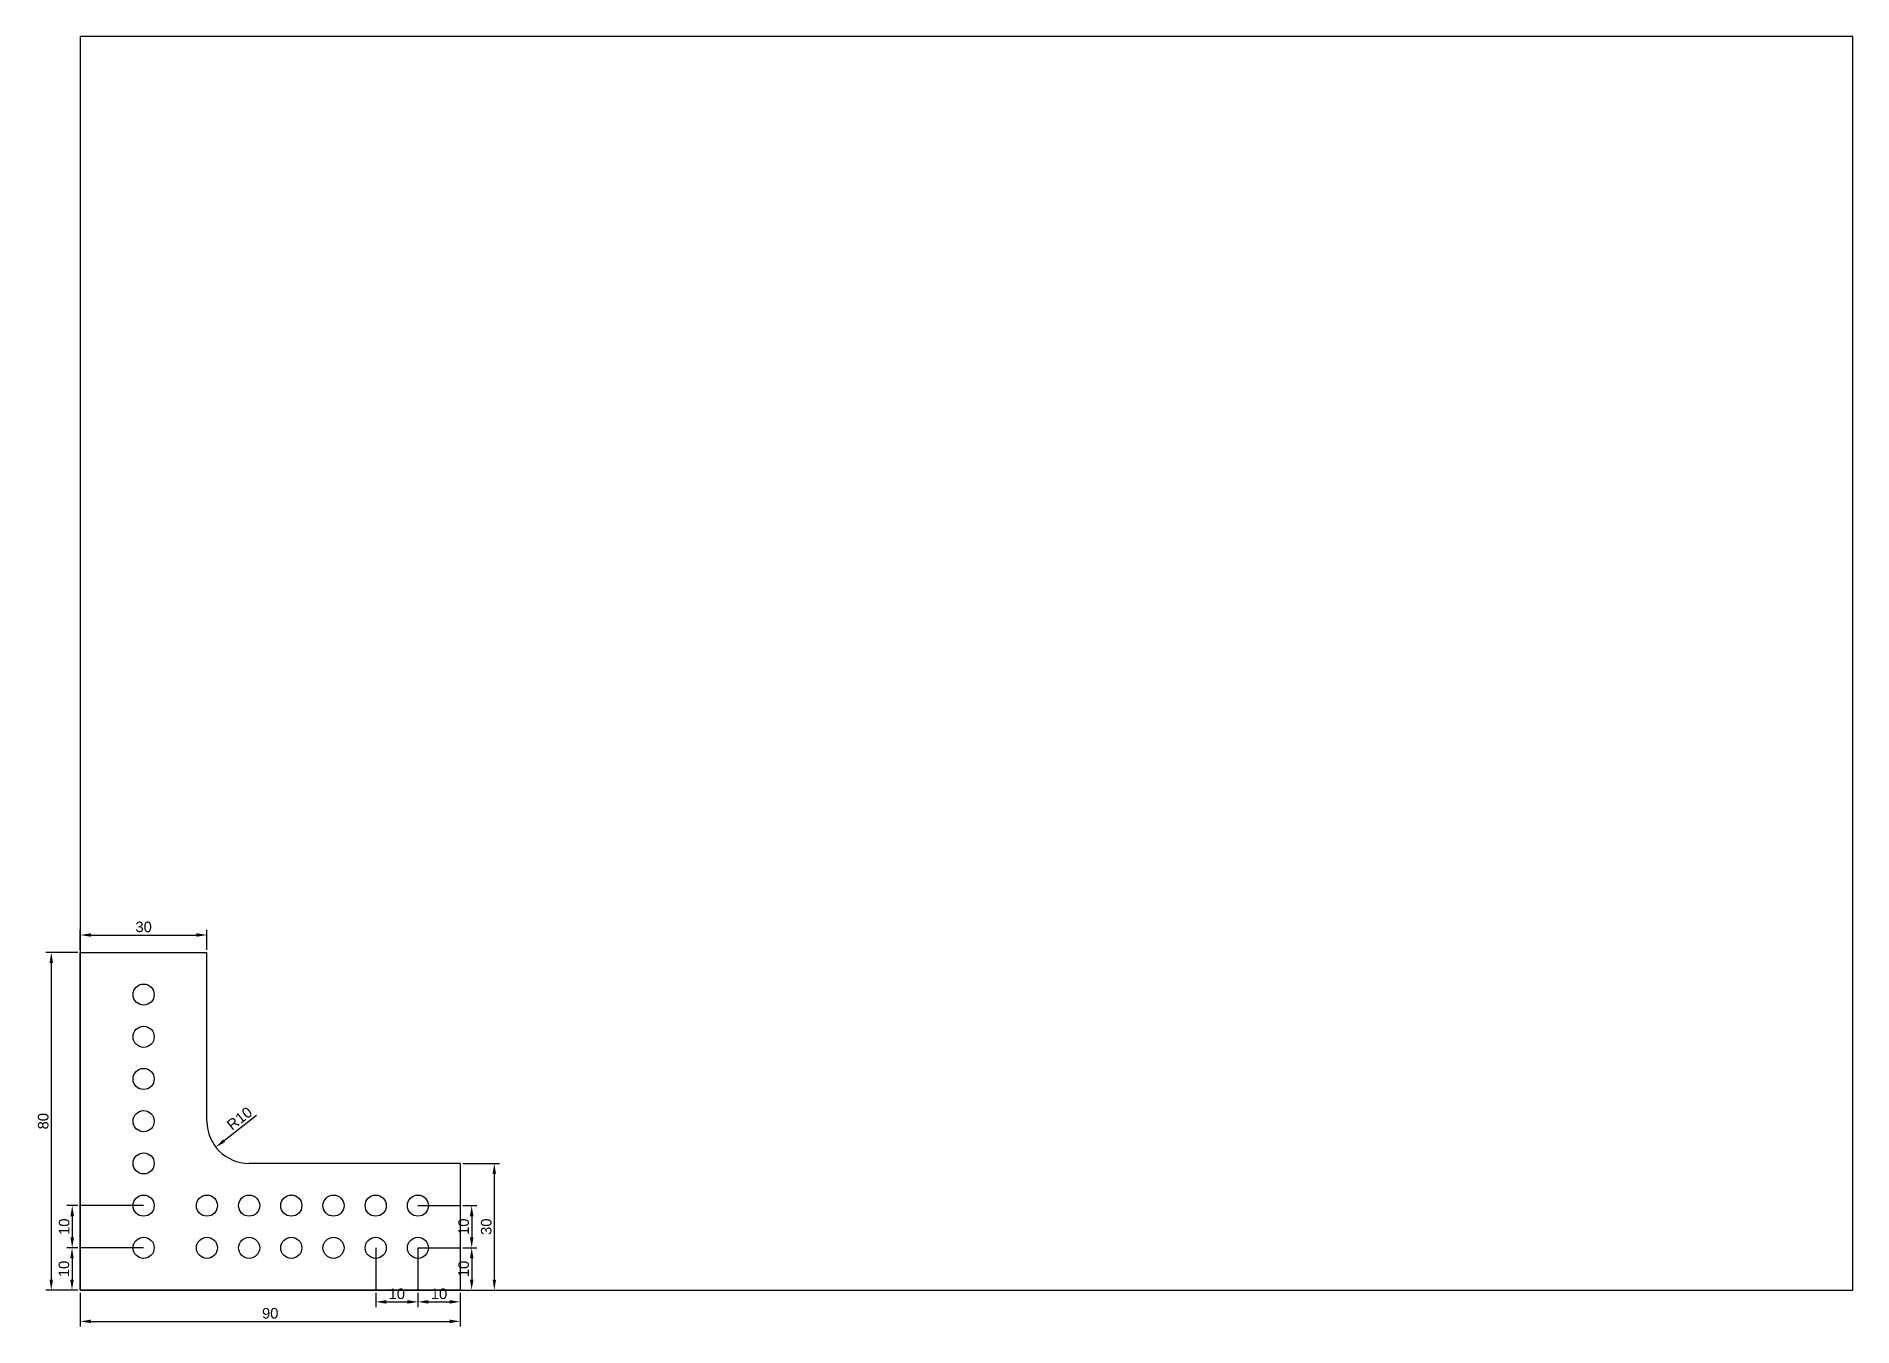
# Model space of a CAD drawing. Header units: millimetres. Extents: x -10 to 420, y -9 to 297.
import ezdxf

# ---------------------------------------------------------------- set-up
doc = ezdxf.new("R2010")
doc.units = ezdxf.units.MM
doc.layers.add('Kontury', color=7, linetype='Continuous', lineweight=30)
doc.layers.add('Pomocnicza', color=90, linetype='Continuous')
doc.layers.add('Wymiary', color=140, linetype='Continuous')
doc.styles.get("Standard").update_dxf_attribs({"font": 'arial.ttf'})
doc.dimstyles.new('KURS', dxfattribs={"dimtxt": 2.5, "dimasz": 2.5, "dimexe": 1.25, "dimexo": 0.625, "dimtad": 1, "dimtxsty": 'Standard', "dimcen": 2.5, "dimadec": 0, "dimazin": 0, "dimtfac": 1, "dimtmove": 0, "dimatfit": 3, "dimfxl": 1, "dimarcsym": 0})

# ---------------------------------------------------------------- blocks, each defined once
blk = doc.blocks.new('*D2')
at = {"layer": 'Defpoints', "color": 0, "transparency": 16777216}
for p in [(40, 40), (32.12, 33.85)]:
    blk.add_point(p, dxfattribs=at)
at = {"layer": 'Wymiary', "color": 0, "lineweight": -2, "transparency": 16777216}
blk.add_line((41.75, 41.36), (34.09, 35.38), dxfattribs=at)
at = {"layer": 'Wymiary', "color": 0, "transparency": 16777216}
blk.add_solid([(33.83, 35.71), (34.34, 35.06), (32.12, 33.85)], dxfattribs=at)
at = {"layer": 'Wymiary', "color": 0, "transparency": 16777216, "insert": (37.73, 40.64), "char_height": 2.5, "attachment_point": 5, "rotation": 37.982}
blk.add_mtext('R10', dxfattribs=at)
blk = doc.blocks.new('*D3')
at = {"layer": 'Defpoints', "color": 0, "transparency": 16777216}
for p in [(0, 80), (0, 0), (-6.89, 0)]:
    blk.add_point(p, dxfattribs=at)
at = {"layer": 'Wymiary', "color": 0, "lineweight": -2, "transparency": 16777216}
for p, q in [((-0.63, 80), (-8.14, 80)), ((-6.89, 77.5), (-6.89, 2.5)), ((-0.63, 0), (-8.14, 0))]:
    blk.add_line(p, q, dxfattribs=at)
at = {"layer": 'Wymiary', "color": 0, "transparency": 16777216}
for points in [[(-7.3, 77.5), (-6.47, 77.5), (-6.89, 80)], [(-7.3, 2.5), (-6.47, 2.5), (-6.89, 0)]]:
    blk.add_solid(points, dxfattribs=at)
at = {"layer": 'Wymiary', "color": 0, "transparency": 16777216, "insert": (-8.79, 40), "char_height": 2.5, "attachment_point": 5, "rotation": 90}
blk.add_mtext('80', dxfattribs=at)
blk = doc.blocks.new('*D4')
at = {"layer": 'Defpoints', "color": 0, "transparency": 16777216}
for p in [(30, 84.11), (0, 80), (30, 80)]:
    blk.add_point(p, dxfattribs=at)
at = {"layer": 'Wymiary', "color": 0, "lineweight": -2, "transparency": 16777216}
for p, q in [((0, 80.62), (0, 85.36)), ((2.5, 84.11), (27.5, 84.11)), ((30, 80.62), (30, 85.36))]:
    blk.add_line(p, q, dxfattribs=at)
at = {"layer": 'Wymiary', "color": 0, "transparency": 16777216}
for points in [[(2.5, 84.53), (2.5, 83.7), (0, 84.11)], [(27.5, 84.53), (27.5, 83.7), (30, 84.11)]]:
    blk.add_solid(points, dxfattribs=at)
at = {"layer": 'Wymiary', "color": 0, "transparency": 16777216, "insert": (15, 86.02), "char_height": 2.5, "attachment_point": 5}
blk.add_mtext('30', dxfattribs=at)
blk = doc.blocks.new('*D5')
at = {"layer": 'Defpoints', "color": 0, "transparency": 16777216}
for p in [(90, 30), (90, 0), (98.1, 0)]:
    blk.add_point(p, dxfattribs=at)
at = {"layer": 'Wymiary', "color": 0, "lineweight": -2, "transparency": 16777216}
for p, q in [((90.63, 30), (99.35, 30)), ((98.1, 27.5), (98.1, 2.5)), ((90.63, 0), (99.35, 0))]:
    blk.add_line(p, q, dxfattribs=at)
at = {"layer": 'Wymiary', "color": 0, "transparency": 16777216}
for points in [[(97.69, 27.5), (98.52, 27.5), (98.1, 30)], [(97.69, 2.5), (98.52, 2.5), (98.1, 0)]]:
    blk.add_solid(points, dxfattribs=at)
at = {"layer": 'Wymiary', "color": 0, "transparency": 16777216, "insert": (96.2, 15), "char_height": 2.5, "attachment_point": 5, "rotation": 90}
blk.add_mtext('30', dxfattribs=at)
blk = doc.blocks.new('*D6')
at = {"layer": 'Defpoints', "color": 0, "transparency": 16777216}
for p in [(0, 0), (90, 0), (90, -7.42)]:
    blk.add_point(p, dxfattribs=at)
at = {"layer": 'Wymiary', "color": 0, "lineweight": -2, "transparency": 16777216}
for p, q in [((0, -0.62), (0, -8.67)), ((90, -0.62), (90, -8.67)), ((2.5, -7.42), (87.5, -7.42))]:
    blk.add_line(p, q, dxfattribs=at)
at = {"layer": 'Wymiary', "color": 0, "transparency": 16777216}
for points in [[(2.5, -7), (2.5, -7.84), (0, -7.42)], [(87.5, -7), (87.5, -7.84), (90, -7.42)]]:
    blk.add_solid(points, dxfattribs=at)
at = {"layer": 'Wymiary', "color": 0, "transparency": 16777216, "insert": (45, -5.52), "char_height": 2.5, "attachment_point": 5}
blk.add_mtext('90', dxfattribs=at)
blk = doc.blocks.new('*D9')
at = {"layer": 'Defpoints', "color": 0, "transparency": 16777216}
for p in [(0, 10), (0, 0), (-1.97, 0)]:
    blk.add_point(p, dxfattribs=at)
at = {"layer": 'Wymiary', "color": 0, "lineweight": -2, "transparency": 16777216}
for p, q in [((-0.63, 10), (-3.22, 10)), ((-1.97, 7.5), (-1.97, 2.5)), ((-0.63, 0), (-3.22, 0))]:
    blk.add_line(p, q, dxfattribs=at)
at = {"layer": 'Wymiary', "color": 0, "transparency": 16777216}
for points in [[(-2.39, 7.5), (-1.56, 7.5), (-1.97, 10)], [(-2.39, 2.5), (-1.56, 2.5), (-1.97, 0)]]:
    blk.add_solid(points, dxfattribs=at)
at = {"layer": 'Wymiary', "color": 0, "transparency": 16777216, "insert": (-3.88, 5), "char_height": 2.5, "attachment_point": 5, "rotation": 90}
blk.add_mtext('10', dxfattribs=at)
blk = doc.blocks.new('*U10')
at = {"layer": 'Wymiary'}
blk.add_circle((0, 0), 2.5, dxfattribs=at)
blk = doc.blocks.new('*U11')
at = {"layer": 'Wymiary', "color": 0, "linetype": 'ByBlock', "lineweight": -2, "transparency": 16777216}
for p in [(0, 60), (0, 50), (0, 40), (0, 30), (0, 20), (0, 10), (0, 0)]:
    blk.add_blockref('*U10', p, dxfattribs=at)
blk = doc.blocks.new('*D12')
at = {"layer": 'Defpoints', "color": 0, "transparency": 16777216}
for p in [(0, 20), (-1.92, 10), (0, 10)]:
    blk.add_point(p, dxfattribs=at)
at = {"layer": 'Wymiary', "color": 0, "lineweight": -2, "transparency": 16777216}
for p, q in [((-0.62, 20), (-3.17, 20)), ((-1.92, 17.5), (-1.92, 12.5)), ((-0.62, 10), (-3.17, 10))]:
    blk.add_line(p, q, dxfattribs=at)
at = {"layer": 'Wymiary', "color": 0, "transparency": 16777216}
for points in [[(-2.34, 17.5), (-1.51, 17.5), (-1.92, 20)], [(-2.34, 12.5), (-1.51, 12.5), (-1.92, 10)]]:
    blk.add_solid(points, dxfattribs=at)
at = {"layer": 'Wymiary', "color": 0, "transparency": 16777216, "insert": (-3.83, 15), "char_height": 2.5, "attachment_point": 5, "rotation": 90}
blk.add_mtext('10', dxfattribs=at)
blk = doc.blocks.new('*U13')
at = {"layer": 'Wymiary'}
blk.add_circle((0, 0), 2.5, dxfattribs=at)
blk = doc.blocks.new('*U14')
at = {"layer": 'Wymiary', "color": 0, "linetype": 'ByBlock', "lineweight": -2, "transparency": 16777216}
for p in [(0, 10), (10, 10), (20, 10), (30, 10), (40, 10), (50, 10), (0, 0), (10, 0), (20, 0), (30, 0), (40, 0), (50, 0)]:
    blk.add_blockref('*U13', p, dxfattribs=at)
blk = doc.blocks.new('*D15')
at = {"layer": 'Defpoints', "color": 0, "transparency": 16777216}
for p in [(90, 10), (90, 0), (92.74, 0)]:
    blk.add_point(p, dxfattribs=at)
at = {"layer": 'Wymiary', "color": 0, "lineweight": -2, "transparency": 16777216}
for p, q in [((90.63, 10), (93.99, 10)), ((92.74, 7.5), (92.74, 2.5)), ((90.63, 0), (93.99, 0))]:
    blk.add_line(p, q, dxfattribs=at)
at = {"layer": 'Wymiary', "color": 0, "transparency": 16777216}
for points in [[(92.32, 7.5), (93.16, 7.5), (92.74, 10)], [(92.32, 2.5), (93.16, 2.5), (92.74, 0)]]:
    blk.add_solid(points, dxfattribs=at)
at = {"layer": 'Wymiary', "color": 0, "transparency": 16777216, "insert": (90.84, 5), "char_height": 2.5, "attachment_point": 5, "rotation": 90}
blk.add_mtext('10', dxfattribs=at)
blk = doc.blocks.new('*D16')
at = {"layer": 'Defpoints', "color": 0, "transparency": 16777216}
for p in [(80, 0), (90, 0), (90, -2.8)]:
    blk.add_point(p, dxfattribs=at)
at = {"layer": 'Wymiary', "color": 0, "lineweight": -2, "transparency": 16777216}
for p, q in [((80, -0.62), (80, -4.05)), ((82.5, -2.8), (87.5, -2.8)), ((90, -0.62), (90, -4.05))]:
    blk.add_line(p, q, dxfattribs=at)
at = {"layer": 'Wymiary', "color": 0, "transparency": 16777216}
for points in [[(82.5, -2.38), (82.5, -3.22), (80, -2.8)], [(87.5, -2.38), (87.5, -3.22), (90, -2.8)]]:
    blk.add_solid(points, dxfattribs=at)
at = {"layer": 'Wymiary', "color": 0, "transparency": 16777216, "insert": (85, -0.9), "char_height": 2.5, "attachment_point": 5}
blk.add_mtext('10', dxfattribs=at)
blk = doc.blocks.new('*D17')
at = {"layer": 'Defpoints', "color": 0, "transparency": 16777216}
for p in [(70, 0), (80, 0), (80, -2.8)]:
    blk.add_point(p, dxfattribs=at)
at = {"layer": 'Wymiary', "color": 0, "lineweight": -2, "transparency": 16777216}
for p, q in [((70, -0.62), (70, -4.05)), ((72.5, -2.8), (77.5, -2.8)), ((80, -0.62), (80, -4.05))]:
    blk.add_line(p, q, dxfattribs=at)
at = {"layer": 'Wymiary', "color": 0, "transparency": 16777216}
for points in [[(72.5, -2.38), (72.5, -3.22), (70, -2.8)], [(77.5, -2.38), (77.5, -3.22), (80, -2.8)]]:
    blk.add_solid(points, dxfattribs=at)
at = {"layer": 'Wymiary', "color": 0, "transparency": 16777216, "insert": (75, -0.9), "char_height": 2.5, "attachment_point": 5}
blk.add_mtext('10', dxfattribs=at)
blk = doc.blocks.new('*D18')
at = {"layer": 'Defpoints', "color": 0, "transparency": 16777216}
for p in [(90, 20), (90, 10), (92.74, 10)]:
    blk.add_point(p, dxfattribs=at)
at = {"layer": 'Wymiary', "color": 0, "lineweight": -2, "transparency": 16777216}
for p, q in [((90.63, 20), (93.99, 20)), ((92.74, 17.5), (92.74, 12.5)), ((90.63, 10), (93.99, 10))]:
    blk.add_line(p, q, dxfattribs=at)
at = {"layer": 'Wymiary', "color": 0, "transparency": 16777216}
for points in [[(92.32, 17.5), (93.16, 17.5), (92.74, 20)], [(92.32, 12.5), (93.16, 12.5), (92.74, 10)]]:
    blk.add_solid(points, dxfattribs=at)
at = {"layer": 'Wymiary', "color": 0, "transparency": 16777216, "insert": (90.84, 15), "char_height": 2.5, "attachment_point": 5, "rotation": 90}
blk.add_mtext('10', dxfattribs=at)

msp = doc.modelspace()

# ---------------------------------------------------------------- linework, layer by layer
at = {"layer": 'Kontury'}
for p, q in [((0, 0), (0, 80)), ((0, 80), (30, 80)), ((30, 40), (30, 80)), ((90, 30), (40, 30)), ((90, 30), (90, 0)), ((90, 0), (0, 0))]:
    msp.add_line(p, q, dxfattribs=at)
msp.add_arc((40, 40), 10, 180, 270, dxfattribs=at)
at = {"layer": 'Pomocnicza'}
msp.add_lwpolyline([(0, 0), (420, 0), (420, 297), (0, 297)], close=True, dxfattribs=at)
at = {"layer": 'Wymiary'}
for p, q in [((15, 20), (0, 20)), ((80, 20), (90, 20)), ((15, 10), (0, 10)), ((70, 10), (70, 0)), ((80, 10), (90, 10)), ((80, 10), (80, 0))]:
    msp.add_line(p, q, dxfattribs=at)

# ---------------------------------------------------------------- block references
for name, p in [('*U11', (15, 10)), ('*U14', (30, 10))]:
    msp.add_blockref(name, p, dxfattribs=at)

# ---------------------------------------------------------------- dimensions: what is measured, and where the dimension line sits
for base, p1, p2, picture, middle in [((30, 84.113), (0, 80), (30, 80), '*D4', (15, 86.015)), ((90, -7.421), (0, 0), (90, 0), '*D6', (45, -5.52)), ((80, -2.799), (70, 0), (80, 0), '*D17', (75, -0.898)), ((90, -2.799), (80, 0), (90, 0), '*D16', (85, -0.898))]:
    dim = msp.add_linear_dim(base=base, p1=p1, p2=p2, dimstyle='KURS', dxfattribs=at)
    dim.commit()
    dim.dimension.update_dxf_attribs({"geometry": picture, "text_midpoint": middle})
for base, p1, p2, picture, middle in [((-6.885, 0), (0, 80), (0, 0), '*D3', (-8.786, 40)), ((-1.925, 10), (0, 20), (0, 10), '*D12', (-3.826, 15)), ((92.741, 10), (90, 20), (90, 10), '*D18', (90.839, 15)), ((-1.974, 0), (0, 10), (0, 0), '*D9', (-3.876, 5)), ((92.741, 0), (90, 10), (90, 0), '*D15', (90.839, 5))]:
    dim = msp.add_linear_dim(base=base, p1=p1, p2=p2, angle=90, dimstyle='KURS', dxfattribs=at)
    dim.commit()
    dim.dimension.update_dxf_attribs({"geometry": picture, "text_midpoint": middle})
dim = msp.add_radius_dim(center=(40, 40), mpoint=(32.118, 33.846), dimstyle='KURS', dxfattribs=at)
dim.commit()
dim.dimension.update_dxf_attribs({"geometry": '*D2', "text_midpoint": (38.903, 39.143), "dimtype": 164})
dim = msp.add_linear_dim(base=(98.103, 0), p1=(90, 30), p2=(90, 0), angle=90, dimstyle='KURS', dxfattribs=at)
dim.commit()
dim.dimension.update_dxf_attribs({"geometry": '*D5', "text_midpoint": (98.103, 15), "dimtype": 160})

doc.saveas('drawing.dxf')
